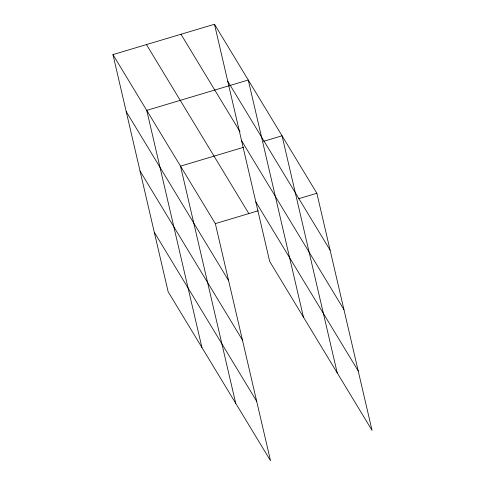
<?xml version="1.0" encoding="UTF-8"?>
<svg xmlns="http://www.w3.org/2000/svg" width="485" height="485" viewBox="0 0 485 485"><rect width="100%" height="100%" fill="white"/><g stroke="black" fill="none" stroke-linecap="round" stroke-linejoin="round"><path stroke-width="0.73" d="M112.95 54.605L215.334 223.609L270.521 460.75L168.137 291.74L112.95 54.605L214.479 24.25L316.863 193.26L372.05 430.395L269.666 261.391L214.479 24.25M243.518 147.319L180.523 166.149L235.71 403.29M263.519 141.335L282.052 135.794L337.239 372.935M215.334 223.609L258.19 210.799M298.33 198.802L316.863 193.26M227.732 81.189L330.115 250.193M180.972 34.265L240.008 131.708M241.566 140.656L343.956 309.66M255.825 201.924L358.209 370.928M146.458 44.584L248.841 213.594M126.203 111.538L228.587 280.548M140.038 171.005L242.427 340.015M154.297 232.273L256.68 401.283M303.452 317.16L248.265 80.025L146.737 110.374L201.924 347.515"/></g></svg>
